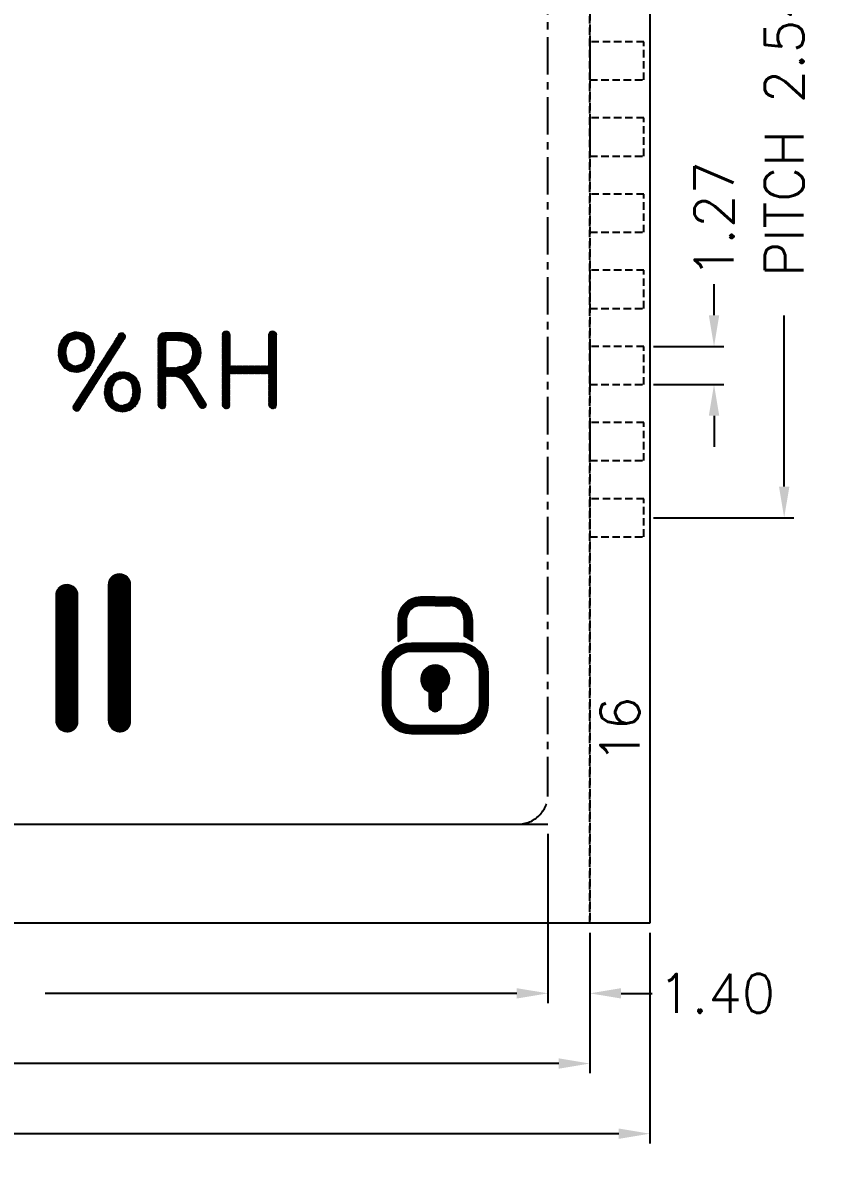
# Model space of a CAD drawing. Header units: millimetres. Extents: x 1826 to 2116, y 1670 to 1795.
# Drawn here: x 1923.04 to 1950.39, y 1718.5 to 1756.41 of the extents above; entities that cross this region are included whole.
import ezdxf
from ezdxf.enums import TextEntityAlignment as Align

# ---------------------------------------------------------------- set-up
doc = ezdxf.new("R2010")
doc.units = ezdxf.units.MM
for name, pattern in [('CENTER', [2, 1.25, -0.25, 0.25, -0.25]), ('DASHED2', [0.375, 0.25, -0.125]), ('HIDDEN', [0.375, 0.25, -0.125])]:
    doc.linetypes.add(name, pattern=pattern)
doc.layers.add('05___PRT_ALL_DTM_CSYS', color=7, linetype='Continuous')
doc.layers.add('DIM', color=3, linetype='Continuous')
doc.styles.add('ROMANS', font='romans.shx')
doc.dimstyles.new('LCDDIM', dxfattribs={"dimtxt": 0.85, "dimasz": 0.68, "dimexe": 0.2125, "dimexo": 0.2125, "dimgap": 0.17, "dimtad": 0, "dimzin": 0, "dimdsep": 46, "dimtxsty": 'ROMANS', "dimcen": 2.5, "dimadec": 0, "dimazin": 0, "dimtfac": 1, "dimtofl": 0, "dimtmove": 0, "dimatfit": 0, "dimfxl": 0, "dimarcsym": 0})
pattern_1 = [(45, (-9550.56454, 7795.132237), (-0.02146332725, 0.02146332725), [])]
pattern_2 = [(45, (-7798.840806, 6897.870935), (-0.009092509323, 0.009092509323), [])]

# ---------------------------------------------------------------- blocks, each defined once
blk = doc.blocks.new('*D7')
at = {"layer": 'DEFPOINTS', "color": 0, "transparency": 16777216}
for p in [(1940.569, 1729.676), (1941.969, 1726.376), (1941.969, 1724.036)]:
    blk.add_point(p, dxfattribs=at)
at = {"layer": 'DIM', "color": 0, "lineweight": -2, "transparency": 16777216}
for p, q in [((1940.569, 1729.351), (1940.569, 1723.711)), ((1941.969, 1726.051), (1941.969, 1723.711)), ((1939.529, 1724.036), (1938.489, 1724.036)), ((1943.009, 1724.036), (1944.049, 1724.036))]:
    blk.add_line(p, q, dxfattribs=at)
at = {"layer": 'DIM', "color": 0, "transparency": 16777216}
for points in [[(1939.529, 1724.209), (1939.529, 1723.863), (1940.569, 1724.036)], [(1943.009, 1724.209), (1943.009, 1723.863), (1941.969, 1724.036)]]:
    blk.add_solid(points, dxfattribs=at)
at = {"layer": 'DIM', "color": 0, "transparency": 16777216, "insert": (1946.197, 1724.036), "char_height": 1.3, "attachment_point": 5, "style": 'ROMANS'}
blk.add_mtext('1.40', dxfattribs=at)
blk = doc.blocks.new('*D8')
at = {"layer": 'DEFPOINTS', "color": 0, "transparency": 16777216}
for p in [(1892.569, 1729.676), (1940.569, 1729.676), (1892.569, 1724.036)]:
    blk.add_point(p, dxfattribs=at)
at = {"layer": 'DIM', "color": 0, "lineweight": -2, "transparency": 16777216}
for p, q in [((1892.569, 1729.351), (1892.569, 1723.711)), ((1940.569, 1729.351), (1940.569, 1723.711)), ((1893.609, 1724.036), (1909.345, 1724.036)), ((1939.529, 1724.036), (1923.794, 1724.036))]:
    blk.add_line(p, q, dxfattribs=at)
at = {"layer": 'DIM', "color": 0, "transparency": 16777216}
for points in [[(1893.609, 1724.209), (1893.609, 1723.863), (1892.569, 1724.036)], [(1939.529, 1724.209), (1939.529, 1723.863), (1940.569, 1724.036)]]:
    blk.add_solid(points, dxfattribs=at)
at = {"layer": 'DIM', "color": 0, "transparency": 16777216, "insert": (1916.569, 1724.036), "char_height": 1.3, "attachment_point": 5, "style": 'ROMANS'}
blk.add_mtext('MIN V.A 48.00', dxfattribs=at)
blk = doc.blocks.new('*D9')
at = {"layer": 'DEFPOINTS', "color": 0, "transparency": 16777216}
for p in [(1891.169, 1726.376), (1941.969, 1726.376), (1891.169, 1721.696)]:
    blk.add_point(p, dxfattribs=at)
at = {"layer": 'DIM', "color": 0, "lineweight": -2, "transparency": 16777216}
for p, q in [((1891.169, 1726.051), (1891.169, 1721.371)), ((1941.969, 1726.051), (1941.969, 1721.371)), ((1892.209, 1721.696), (1910.738, 1721.696)), ((1940.929, 1721.696), (1922.401, 1721.696))]:
    blk.add_line(p, q, dxfattribs=at)
at = {"layer": 'DIM', "color": 0, "transparency": 16777216}
for points in [[(1892.209, 1721.869), (1892.209, 1721.523), (1891.169, 1721.696)], [(1940.929, 1721.869), (1940.929, 1721.523), (1941.969, 1721.696)]]:
    blk.add_solid(points, dxfattribs=at)
at = {"layer": 'DIM', "color": 0, "transparency": 16777216, "insert": (1916.569, 1721.696), "char_height": 1.3, "attachment_point": 5, "style": 'ROMANS'}
blk.add_mtext('50.80%%p0.20', dxfattribs=at)
blk = doc.blocks.new('*D10')
at = {"layer": 'DEFPOINTS', "color": 0, "transparency": 16777216}
for p in [(1889.169, 1726.376), (1943.969, 1726.376), (1889.169, 1719.356)]:
    blk.add_point(p, dxfattribs=at)
at = {"layer": 'DIM', "color": 0, "lineweight": -2, "transparency": 16777216}
for p, q in [((1889.169, 1726.051), (1889.169, 1719.031)), ((1943.969, 1726.051), (1943.969, 1719.031)), ((1890.209, 1719.356), (1910.738, 1719.356)), ((1942.929, 1719.356), (1922.401, 1719.356))]:
    blk.add_line(p, q, dxfattribs=at)
at = {"layer": 'DIM', "color": 0, "transparency": 16777216}
for points in [[(1890.209, 1719.529), (1890.209, 1719.183), (1889.169, 1719.356)], [(1942.929, 1719.529), (1942.929, 1719.183), (1943.969, 1719.356)]]:
    blk.add_solid(points, dxfattribs=at)
at = {"layer": 'DIM', "color": 0, "transparency": 16777216, "insert": (1916.569, 1719.356), "char_height": 1.3, "attachment_point": 5, "style": 'ROMANS'}
blk.add_mtext('54.80%%p0.20', dxfattribs=at)
blk = doc.blocks.new('*D22')
at = {"layer": 'DEFPOINTS', "color": 0, "transparency": 16777216}
for p in [(1943.769, 1775.456), (1948.449, 1775.456), (1943.769, 1739.896)]:
    blk.add_point(p, dxfattribs=at)
at = {"layer": 'DIM', "color": 0, "lineweight": -2, "transparency": 16777216}
for p, q in [((1944.094, 1775.456), (1948.774, 1775.456)), ((1948.449, 1774.416), (1948.449, 1768.707)), ((1948.449, 1740.936), (1948.449, 1746.644)), ((1944.094, 1739.896), (1948.774, 1739.896))]:
    blk.add_line(p, q, dxfattribs=at)
at = {"layer": 'DIM', "color": 0, "transparency": 16777216}
for points in [[(1948.276, 1774.416), (1948.623, 1774.416), (1948.449, 1775.456)], [(1948.276, 1740.936), (1948.623, 1740.936), (1948.449, 1739.896)]]:
    blk.add_solid(points, dxfattribs=at)
at = {"layer": 'DIM', "color": 0, "transparency": 16777216, "insert": (1948.449, 1757.676), "char_height": 1.3, "attachment_point": 5, "rotation": 90, "style": 'ROMANS'}
blk.add_mtext('PITCH 2.54X14=35.56', dxfattribs=at)
blk = doc.blocks.new('*D23')
at = {"layer": 'DEFPOINTS', "color": 0, "transparency": 16777216}
for p in [(1943.769, 1745.611), (1946.109, 1745.611), (1943.769, 1744.341)]:
    blk.add_point(p, dxfattribs=at)
at = {"layer": 'DIM', "color": 0, "lineweight": -2, "transparency": 16777216}
for p, q in [((1946.109, 1746.651), (1946.109, 1747.691)), ((1944.094, 1745.611), (1946.434, 1745.611)), ((1944.094, 1744.341), (1946.434, 1744.341)), ((1946.109, 1743.301), (1946.109, 1742.261))]:
    blk.add_line(p, q, dxfattribs=at)
at = {"layer": 'DIM', "color": 0, "transparency": 16777216}
for points in [[(1945.936, 1746.651), (1946.283, 1746.651), (1946.109, 1745.611)], [(1945.936, 1743.301), (1946.283, 1743.301), (1946.109, 1744.341)]]:
    blk.add_solid(points, dxfattribs=at)
at = {"layer": 'DIM', "color": 0, "transparency": 16777216, "insert": (1946.109, 1749.839), "char_height": 1.3, "attachment_point": 5, "rotation": 90, "style": 'ROMANS'}
blk.add_mtext('1.27', dxfattribs=at)

msp = doc.modelspace()

# ---------------------------------------------------------------- hatches: boundary and pattern name
h = msp.add_hatch()
h.set_pattern_fill('ANSI31', color=256, scale=0.00405)
h.set_pattern_definition(pattern_2)
h.paths.add_polyline_path([(1925.411, 1745.216), (1925.438, 1745.436), (1925.433, 1745.543), (1925.384, 1745.749), (1925.286, 1745.915), (1925.245, 1745.951), (1925.075, 1746.054), (1924.855, 1746.085), (1924.761, 1746.081), (1924.564, 1746.022), (1924.403, 1745.897), (1924.336, 1745.807), (1924.26, 1745.624), (1924.233, 1745.395), (1924.237, 1745.306), (1924.287, 1745.095), (1924.394, 1744.929), (1924.434, 1744.889), (1924.605, 1744.786), (1924.82, 1744.755), (1924.909, 1744.759), (1925.106, 1744.817), (1925.268, 1744.943), (1925.33, 1745.028)])
h.paths.add_polyline_path([(1925.169, 1745.265), (1925.093, 1745.086), (1925.035, 1745.028), (1924.838, 1744.965), (1924.752, 1744.974), (1924.582, 1745.082), (1924.524, 1745.189), (1924.488, 1745.413), (1924.506, 1745.579), (1924.587, 1745.754), (1924.649, 1745.816), (1924.847, 1745.875), (1924.927, 1745.866), (1925.097, 1745.758), (1925.151, 1745.651), (1925.183, 1745.427)], flags=16)
h.paths.add_polyline_path([(1926.443, 1745.865, 1), (1926.246, 1745.991), (1924.742, 1743.636, 1), (1924.939, 1743.51)])
h.paths.add_polyline_path([(1925.944, 1744.58), (1925.877, 1744.49), (1925.801, 1744.302), (1925.774, 1744.078), (1925.778, 1743.989), (1925.828, 1743.783), (1925.935, 1743.612), (1925.975, 1743.572), (1926.146, 1743.469), (1926.361, 1743.433), (1926.446, 1743.438), (1926.643, 1743.496), (1926.804, 1743.621), (1926.867, 1743.706), (1926.948, 1743.89), (1926.974, 1744.114), (1926.97, 1744.226), (1926.921, 1744.437), (1926.822, 1744.598), (1926.782, 1744.634), (1926.612, 1744.737), (1926.397, 1744.768), (1926.302, 1744.764), (1926.101, 1744.705)])
h.paths.add_polyline_path([(1926.186, 1744.495), (1926.383, 1744.553), (1926.464, 1744.544), (1926.634, 1744.437), (1926.688, 1744.334), (1926.724, 1744.11), (1926.706, 1743.948), (1926.634, 1743.769), (1926.571, 1743.706), (1926.374, 1743.648), (1926.289, 1743.657), (1926.123, 1743.765), (1926.065, 1743.868), (1926.029, 1744.092), (1926.043, 1744.253), (1926.123, 1744.432)], flags=16)
h = msp.add_hatch()
h.set_pattern_fill('ANSI31', color=256, scale=0.00405)
h.set_pattern_definition(pattern_2)
edge = h.paths.add_edge_path()
edge.add_spline(control_points=[(1928.505, 1744.709), (1928.53, 1744.718), (1928.556, 1744.728), (1928.654, 1744.775), (1928.725, 1744.825), (1928.856, 1744.966), (1928.904, 1745.057), (1928.954, 1745.211), (1928.965, 1745.271), (1928.975, 1745.392), (1928.974, 1745.452), (1928.954, 1745.581), (1928.935, 1745.649), (1928.864, 1745.784), (1928.817, 1745.839), (1928.723, 1745.924), (1928.675, 1745.957), (1928.571, 1746.012), (1928.513, 1746.033), (1928.364, 1746.066), (1928.284, 1746.066), (1928.221, 1746.068)], knot_values=[0, 0, 0, 0, 0.06526, 0.06526, 0.254735, 0.254735, 0.496834, 0.496834, 0.652235, 0.652235, 0.807636, 0.807636, 0.963038, 0.963038, 1.118439, 1.118439, 1.256164, 1.256164, 1.393888, 1.393888, 1.625461, 1.625461, 1.625461, 1.625461], degree=3, periodic=0)
edge.add_line((1928.221, 1746.068), (1927.785, 1746.068))
edge.add_arc((1927.785, 1745.849), 0.219, 90, 180)
edge.add_line((1927.566, 1745.849), (1927.566, 1743.662))
edge.add_arc((1927.691, 1743.662), 0.125, 180, 360)
edge.add_line((1927.816, 1743.662), (1927.816, 1744.62))
edge.add_line((1927.816, 1744.62), (1928.112, 1744.62))
edge.add_spline(control_points=[(1928.058, 1744.62), (1928.079, 1744.62), (1928.167, 1744.616), (1928.299, 1744.567), (1928.436, 1744.426), (1928.504, 1744.318), (1928.547, 1744.249)], knot_values=[4.852556, 4.852556, 4.852556, 4.852556, 4.930181, 5.178747, 5.346952, 5.649164, 5.649164, 5.649164, 5.649164], degree=3, periodic=0)
edge.add_spline(control_points=[(1928.547, 1744.249), (1928.673, 1744.037), (1928.8, 1743.824), (1928.927, 1743.612)], knot_values=[3.959267, 3.959267, 3.959267, 3.959267, 4.852556, 4.852556, 4.852556, 4.852556], degree=3, periodic=0)
edge.add_spline(control_points=[(1928.927, 1743.612), (1928.967, 1743.546), (1929.042, 1743.527), (1929.109, 1743.567)], knot_values=[2.388471, 2.388471, 2.388471, 2.388471, 3.959267, 3.959267, 3.959267, 3.959267], weights=[1, 0.804738, 0.804738, 1], degree=3, periodic=0)
edge.add_spline(control_points=[(1929.109, 1743.567), (1929.175, 1743.606), (1929.194, 1743.682), (1929.154, 1743.748)], knot_values=[0.817675, 0.817675, 0.817675, 0.817675, 2.388471, 2.388471, 2.388471, 2.388471], weights=[1, 0.804738, 0.804738, 1], degree=3, periodic=0)
edge.add_spline(control_points=[(1929.154, 1743.748), (1928.996, 1744.001), (1928.879, 1744.192), (1928.764, 1744.384)], knot_values=[0, 0, 0, 0, 0.817675, 0.817675, 0.817675, 0.817675], degree=3, periodic=0)
edge.add_spline(control_points=[(1928.764, 1744.384), (1928.728, 1744.436), (1928.698, 1744.48), (1928.632, 1744.574), (1928.595, 1744.622), (1928.533, 1744.685), (1928.519, 1744.697), (1928.505, 1744.709)], knot_values=[0.375741, 0.375741, 0.375741, 0.375741, 0.572438, 0.572438, 0.751931, 0.751931, 0.796608, 0.796608, 0.796608, 0.796608], degree=3, periodic=0)
edge = h.paths.add_edge_path(flags=16)
edge.add_spline(control_points=[(1928.215, 1745.817), (1928.287, 1745.815), (1928.422, 1745.812), (1928.584, 1745.724), (1928.703, 1745.585), (1928.732, 1745.401), (1928.7, 1745.202), (1928.599, 1745.034), (1928.418, 1744.929), (1928.284, 1744.918), (1928.211, 1744.912)], knot_values=[0, 0, 0, 0, 0.261402, 0.494013, 0.659005, 0.924759, 1.149342, 1.397908, 1.623646, 1.892774, 1.892774, 1.892774, 1.892774], degree=3, periodic=0)
edge.add_line((1928.211, 1744.912), (1927.816, 1744.912))
edge.add_line((1927.816, 1744.912), (1927.816, 1745.752))
edge.add_arc((1927.881, 1745.752), 0.0648, 90, 180, ccw=False)
edge.add_line((1927.881, 1745.817), (1928.275, 1745.817))
h.paths.add_polyline_path([(1929.958, 1744.713), (1931.257, 1744.713), (1931.257, 1743.662, 1), (1931.508, 1743.662), (1931.508, 1745.982, 1), (1931.257, 1745.982), (1931.257, 1744.964), (1929.958, 1744.964), (1929.958, 1745.982, 1), (1929.707, 1745.982), (1929.707, 1743.662, 1), (1929.958, 1743.662)])
h = msp.add_hatch()
h.set_pattern_fill('ANSI31', color=256, scale=0.011848)
h.set_pattern_definition([(45, (3516.9294318, 5607.9462585), (-0.0010472534272, 0.0010472534272), [])])
h.paths.add_polyline_path([(1924.889, 1737.306, 1), (1924.158, 1737.306), (1924.158, 1733.128, 1), (1924.889, 1733.128)])
h.paths.add_polyline_path([(1926.643, 1737.661, 1), (1925.912, 1737.661), (1925.912, 1733.128, 1), (1926.643, 1733.128)])
h = msp.add_hatch()
h.set_pattern_fill('ANSI31', color=256, scale=0.00956)
h.set_pattern_definition(pattern_1)
h.paths.add_polyline_path([(1936.808, 1736.973), (1937.303, 1736.973, -0.414214), (1937.772, 1736.503), (1937.772, 1735.952, -0.040796), (1938.043, 1735.772), (1938.043, 1736.503, 0.414214), (1937.303, 1737.244), (1936.808, 1737.244), (1936.313, 1737.244, 0.414214), (1935.572, 1736.503), (1935.572, 1735.772, -0.040796), (1935.843, 1735.952), (1935.843, 1736.503, -0.414214), (1936.313, 1736.973)])
h = msp.add_hatch()
h.set_pattern_fill('ANSI31', color=256, scale=0.00956)
h.set_pattern_definition([(45, (-9800.562656, 8188.39379), (-0.02146332725, 0.02146332725), [])])
edge = h.paths.add_edge_path(flags=16)
edge.add_line((1937.598, 1735.439), (1936.017, 1735.439))
edge.add_arc((1936.017, 1734.739), 0.7, 90, 180)
edge.add_line((1935.317, 1734.739), (1935.317, 1733.674))
edge.add_arc((1936.017, 1733.674), 0.7, 180, 270)
edge.add_line((1936.017, 1732.974), (1937.598, 1732.974))
edge.add_arc((1937.598, 1733.674), 0.7, 270, 360)
edge.add_line((1938.298, 1733.674), (1938.298, 1734.739))
edge.add_arc((1937.598, 1734.739), 0.7, 0, 90)
edge = h.paths.add_edge_path()
edge.add_line((1938.568, 1733.674), (1938.568, 1734.739))
edge.add_arc((1937.598, 1734.739), 0.97, 0, 90)
edge.add_line((1937.598, 1735.709), (1936.017, 1735.709))
edge.add_arc((1936.017, 1734.739), 0.97, 90, 180)
edge.add_line((1935.047, 1734.739), (1935.047, 1733.674))
edge.add_arc((1936.017, 1733.674), 0.97, 180, 270)
edge.add_line((1936.017, 1732.704), (1937.598, 1732.704))
edge.add_arc((1937.598, 1733.674), 0.97, 270, 360)
h = msp.add_hatch()
h.set_pattern_fill('ANSI31', color=256, scale=0.00956)
h.set_pattern_definition(pattern_1)
h.paths.add_polyline_path([(1937.011, 1734.082, 4.42875), (1936.605, 1734.082), (1936.605, 1733.643, 1), (1937.011, 1733.643)])

# ---------------------------------------------------------------- linework, layer by layer
at = {"linetype": 'DASHED2'}
for p, q in [((1941.969, 1726.376), (1941.969, 1788.976)), ((1941.969, 1788.976), (1941.969, 1726.376))]:
    msp.add_line(p, q, dxfattribs=at)
for p, q in [((1936.808, 1737.244), (1936.313, 1737.244)), ((1936.808, 1737.244), (1937.303, 1737.244)), ((1936.808, 1736.973), (1936.313, 1736.973)), ((1936.808, 1736.973), (1937.303, 1736.973)), ((1935.572, 1736.503), (1935.572, 1735.772)), ((1935.843, 1736.503), (1935.843, 1735.952)), ((1937.772, 1736.503), (1937.772, 1735.952)), ((1938.043, 1736.503), (1938.043, 1735.772)), ((1937.598, 1735.709), (1936.017, 1735.709)), ((1937.598, 1735.439), (1936.017, 1735.439)), ((1935.047, 1734.739), (1935.047, 1733.674)), ((1935.317, 1734.739), (1935.317, 1733.674)), ((1938.298, 1733.674), (1938.298, 1734.739)), ((1938.568, 1733.674), (1938.568, 1734.739)), ((1936.017, 1732.974), (1937.598, 1732.974)), ((1936.017, 1732.704), (1937.598, 1732.704)), ((1893.32, 1729.676), (1939.819, 1729.676)), ((1893.32, 1729.676), (1939.819, 1729.676))]:
    msp.add_line(p, q)
at = {"linetype": 'Continuous'}
for p, q in [((1892.569, 1729.676), (1940.569, 1729.676)), ((1892.569, 1729.676), (1940.569, 1729.676)), ((1893.319, 1729.676), (1939.819, 1729.676)), ((1893.319, 1729.676), (1939.819, 1729.676))]:
    msp.add_line(p, q, dxfattribs=at)
msp.add_lwpolyline([(1943.969, 1726.376), (1889.169, 1726.376), (1889.169, 1788.976), (1943.969, 1788.976)], close=True)
at = {"linetype": 'CENTER'}
msp.add_lwpolyline([(1940.569, 1730.676), (1940.569, 1784.676, 0.414214), (1939.569, 1785.676), (1893.569, 1785.676, 0.414214), (1892.569, 1784.676), (1892.569, 1730.676, 0.414214), (1893.569, 1729.676), (1939.569, 1729.676, 0.414214)], format="xyb", close=True, dxfattribs=at)
at = {"linetype": 'HIDDEN'}
for points in [[(1943.769, 1754.501), (1943.769, 1755.771), (1941.969, 1755.771), (1941.969, 1754.501)], [(1943.769, 1751.961), (1943.769, 1753.231), (1941.969, 1753.231), (1941.969, 1751.961)], [(1943.769, 1749.421), (1943.769, 1750.691), (1941.969, 1750.691), (1941.969, 1749.421)], [(1943.769, 1746.881), (1943.769, 1748.151), (1941.969, 1748.151), (1941.969, 1746.881)], [(1943.769, 1744.341), (1943.769, 1745.611), (1941.969, 1745.611), (1941.969, 1744.341)], [(1943.769, 1741.801), (1943.769, 1743.071), (1941.969, 1743.071), (1941.969, 1741.801)], [(1943.769, 1739.261), (1943.769, 1740.531), (1941.969, 1740.531), (1941.969, 1739.261)]]:
    msp.add_lwpolyline(points, close=True, dxfattribs=at)
for points in [[(1936.605, 1734.082), (1936.605, 1733.643)], [(1937.011, 1733.643), (1937.011, 1734.082)]]:
    msp.add_lwpolyline(points)
for centre, radius, start, end in [((1926.344, 1745.928), 0.117, 327.4455, 147.4455), ((1929.832, 1745.982), 0.126, 0, 180), ((1931.383, 1745.982), 0.126, 0, 180), ((1936.313, 1736.503), 0.741, 90, 180), ((1937.303, 1736.503), 0.741, 0, 90), ((1936.313, 1736.503), 0.47, 90, 180), ((1937.303, 1736.503), 0.47, 0, 90), ((1936.017, 1734.739), 0.97, 90, 180), ((1936.808, 1734.204), 1.997, 118.8933, 128.2378), ((1937.598, 1734.739), 0.97, 0, 90), ((1936.808, 1734.204), 1.997, 51.7622, 61.1067), ((1936.017, 1734.739), 0.7, 90, 180), ((1937.598, 1734.739), 0.7, 0, 90), ((1936.808, 1734.508), 0.472, 295.4477, 244.5523), ((1936.017, 1733.674), 0.97, 180, 270), ((1936.017, 1733.674), 0.7, 180, 270), ((1936.808, 1733.643), 0.203, 180, 0), ((1937.598, 1733.674), 0.7, 270, 0), ((1937.598, 1733.674), 0.97, 270, 0)]:
    msp.add_arc(centre, radius, start, end)
msp.add_spline([(1928.215, 1745.817), (1928.426, 1745.794), (1928.591, 1745.705), (1928.677, 1745.602), (1928.721, 1745.391), (1928.69, 1745.212), (1928.583, 1745.042), (1928.426, 1744.948), (1928.211, 1744.912)], degree=3)
msp.add_open_spline([(1928.221, 1746.068), (1928.284, 1746.066), (1928.364, 1746.066), (1928.513, 1746.033), (1928.571, 1746.012), (1928.675, 1745.957), (1928.723, 1745.924), (1928.817, 1745.839), (1928.864, 1745.784), (1928.935, 1745.649), (1928.954, 1745.581), (1928.974, 1745.452), (1928.975, 1745.392), (1928.965, 1745.271), (1928.954, 1745.211), (1928.904, 1745.057), (1928.856, 1744.966), (1928.725, 1744.825), (1928.654, 1744.775), (1928.556, 1744.728), (1928.53, 1744.718), (1928.505, 1744.709)], degree=3, knots=[0, 0, 0, 0, 0.231573, 0.231573, 0.369297, 0.369297, 0.507022, 0.507022, 0.662423, 0.662423, 0.817825, 0.817825, 0.973226, 0.973226, 1.128627, 1.128627, 1.370726, 1.370726, 1.560201, 1.560201, 1.625461, 1.625461, 1.625461, 1.625461])
at = {"layer": '05___PRT_ALL_DTM_CSYS', "lineweight": 0}
for p, q in [((1924.403, 1745.897), (1924.336, 1745.807)), ((1924.564, 1746.022), (1924.403, 1745.897)), ((1924.761, 1746.081), (1924.564, 1746.022)), ((1924.587, 1745.754), (1924.649, 1745.816)), ((1924.649, 1745.816), (1924.847, 1745.875)), ((1926.246, 1745.991), (1924.742, 1743.636)), ((1924.855, 1746.085), (1924.761, 1746.081)), ((1924.847, 1745.875), (1924.927, 1745.866)), ((1925.075, 1746.054), (1924.855, 1746.085)), ((1924.927, 1745.866), (1925.097, 1745.758)), ((1924.939, 1743.51), (1926.443, 1745.865)), ((1925.245, 1745.951), (1925.075, 1746.054)), ((1925.286, 1745.915), (1925.245, 1745.951)), ((1925.384, 1745.749), (1925.286, 1745.915)), ((1927.566, 1745.849), (1927.566, 1743.662)), ((1928.221, 1746.068), (1927.785, 1746.068)), ((1927.881, 1745.817), (1928.215, 1745.817)), ((1929.707, 1745.982), (1929.707, 1743.662)), ((1929.958, 1745.982), (1929.958, 1744.964)), ((1931.257, 1744.964), (1931.257, 1745.982)), ((1931.508, 1743.662), (1931.508, 1745.982)), ((1924.26, 1745.624), (1924.233, 1745.395)), ((1924.336, 1745.807), (1924.26, 1745.624)), ((1924.488, 1745.413), (1924.506, 1745.579)), ((1924.506, 1745.579), (1924.587, 1745.754)), ((1925.097, 1745.758), (1925.151, 1745.651)), ((1925.151, 1745.651), (1925.183, 1745.427)), ((1925.433, 1745.543), (1925.384, 1745.749)), ((1925.438, 1745.436), (1925.433, 1745.543)), ((1927.816, 1744.912), (1927.816, 1745.752)), ((1924.233, 1745.395), (1924.237, 1745.306)), ((1924.237, 1745.306), (1924.287, 1745.095)), ((1924.524, 1745.189), (1924.488, 1745.413)), ((1925.169, 1745.265), (1925.093, 1745.086)), ((1925.183, 1745.427), (1925.169, 1745.265)), ((1925.411, 1745.216), (1925.438, 1745.436))]:
    msp.add_line(p, q, dxfattribs=at)
for points in [[(1925.912, 1733.128, 1), (1926.643, 1733.128), (1926.643, 1737.661, 1), (1925.912, 1737.661)], [(1924.158, 1733.128, 1), (1924.889, 1733.128), (1924.889, 1737.306, 1), (1924.158, 1737.306)]]:
    msp.add_lwpolyline(points, format="xyb", close=True, dxfattribs=at)
for centre, radius in [((1927.785, 1745.849), 0.219), ((1927.881, 1745.752), 0.0648)]:
    msp.add_arc(centre, radius, 90, 180, dxfattribs=at)

# ---------------------------------------------------------------- texts
at = {"style": 'ROMANS'}
msp.add_text('16', height=1.3, rotation=90, dxfattribs=at).set_placement((1942.969, 1732.818), align=Align.MIDDLE)

# ---------------------------------------------------------------- dimensions: what is measured, and where the dimension line sits
at = {"layer": 'DIM'}
for base, p1, p2, angle, text, picture, middle in [((1948.449, 1775.456), (1943.769, 1739.896), (1943.769, 1775.456), 90, 'PITCH 2.54X14=<>', '*D22', (1948.449, 1757.676)), ((1892.569, 1724.036), (1940.569, 1729.676), (1892.569, 1729.676), 180, 'MIN V.A <>', '*D8', (1916.569, 1724.036)), ((1889.169, 1719.356), (1943.969, 1726.376), (1889.169, 1726.376), 180, '<>%%p0.20', '*D10', (1916.569, 1719.356)), ((1891.169, 1721.696), (1941.969, 1726.376), (1891.169, 1726.376), 180, '<>%%p0.20', '*D9', (1916.569, 1721.696))]:
    dim = msp.add_linear_dim(base=base, p1=p1, p2=p2, angle=angle, text=text, dimstyle='LCDDIM', override={"dimtxt": 1.3, "dimasz": 1.04, "dimexe": 0.325, "dimexo": 0.325, "dimgap": 0.26}, dxfattribs=at)
    dim.commit()
    dim.dimension.update_dxf_attribs({"geometry": picture, "text_midpoint": middle})
for base, p1, p2, angle, picture, middle in [((1946.109, 1745.611), (1943.769, 1744.341), (1943.769, 1745.611), 90, '*D23', (1946.109, 1749.839)), ((1941.969, 1724.036), (1940.569, 1729.676), (1941.969, 1726.376), 180, '*D7', (1946.197, 1724.036))]:
    dim = msp.add_linear_dim(base=base, p1=p1, p2=p2, angle=angle, dimstyle='LCDDIM', override={"dimtxt": 1.3, "dimasz": 1.04, "dimexe": 0.325, "dimexo": 0.325, "dimgap": 0.26}, dxfattribs=at)
    dim.commit()
    dim.dimension.update_dxf_attribs({"geometry": picture, "text_midpoint": middle})

doc.saveas('drawing.dxf')
